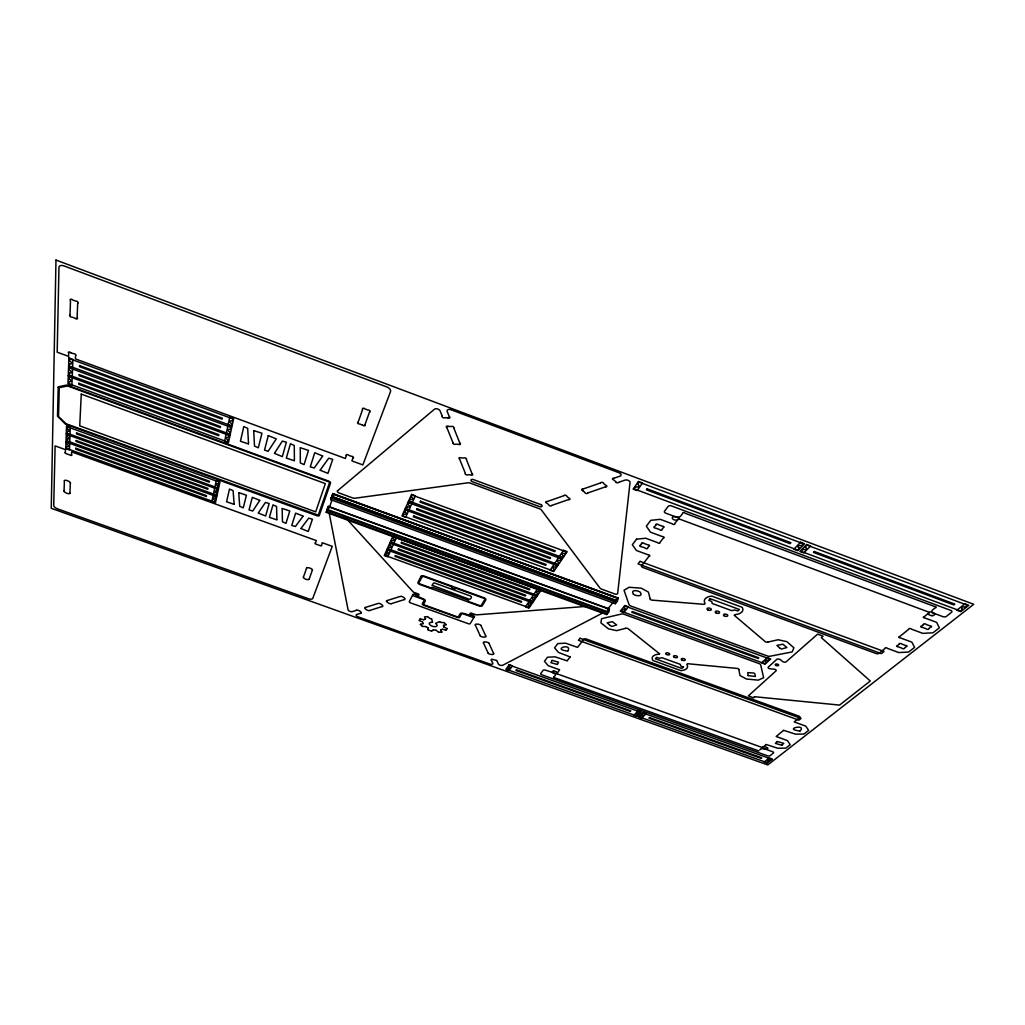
<?xml version="1.0" encoding="UTF-8"?>
<svg xmlns="http://www.w3.org/2000/svg" width="1025" height="1025" viewBox="0 0 1025 1025"><rect width="100%" height="100%" fill="white"/><g stroke="black" fill="none" stroke-linecap="round" stroke-linejoin="round"><path stroke-width="1.5" d="M800.089 730.889C807.226 723.496 782.075 729.057 800.051 731.004M551.962 660.548L550.925 662.663L557.395 664.495M64.062 490.898L64.396 480.981M65.369 452.256L65.459 449.642L55.119 445.888L53.723 505.492A4.241 1.871 24.4 0 0 57.618 508.874L308.346 598.715A4.036 1.871 19.6 0 0 312.792 598.344L332.254 546.351L322.286 542.738L321.453 545.044M68.713 353.177L68.611 356.38L57.182 352.177L58.963 267.346A5.561 3.037 29.6 0 1 64.114 265.962L386.732 386.899A5.176 3.062 20.7 0 1 390.525 391.563L362.85 464.927L351.882 460.878L352.895 458.06M70.02 315.021L70.507 300.517M66.484 446.618L66.42 448.399L214.93 502.25L215.276 500.597M66.574 444.004L66.638 442.211L216.16 496.497L215.801 498.163M66.753 438.931L66.689 440.737L216.454 495.126L216.813 493.448M66.843 436.266L66.907 434.446L217.723 489.271L217.351 490.975M67.022 431.294L66.958 433.127L217.979 488.054L218.351 486.337M67.112 428.591L67.176 426.72L219.26 482.096L218.889 483.826M68.752 381.607L68.675 383.657L227.87 442.095L228.28 440.186M68.854 378.597L68.931 376.534L229.293 435.471L228.882 437.393M69.047 372.959L68.983 375.048L229.587 434.1L230.01 432.166M69.162 369.897L69.226 367.783L231.048 427.361L230.625 429.308M69.367 363.939L69.29 366.066L231.381 425.759L231.817 423.786M69.469 360.813L69.546 358.66L232.867 418.892L232.432 420.878M69.931 493.012L70.341 483.121M71.507 454.472L71.609 451.871L316.341 540.585L315.521 542.891M75.543 355.688L75.414 358.891L345.335 458.47L346.335 455.638M77.106 317.66L77.695 303.195M567.222 660.664L570.118 657.063M427.989 629.786L428.207 628.043M557.164 673.053L557.177 672.874A2.486 1.153 14.4 0 0 553.615 671.144L553.321 671.17M567.876 650.977C572.655 642.508 550.732 649.248 567.812 651.093M553.462 677.358L758.833 750.928M570.182 656.948L558.446 652.413L554.589 647.838L557.767 643.623L565.518 643.162L577.587 647.377L583.789 639.19A1.999 0.974 13.8 0 1 586.287 639.036L798.859 716.091A2.024 0.922 9.6 0 1 799.769 717.449L794.221 721.946L805.791 726.136L808.623 730.389L803.972 734.041L795.631 734.182L783.51 730.287M331.844 496.42L330.703 499.649L615.295 603.725L615.782 601.637M333.484 494.076L331.959 498.265L615.551 601.995L617.242 597.972M330.703 499.649L332.894 493.576L618.075 597.998L616.204 602.239M615.295 603.725L617.345 601.137L618.075 597.998M608.658 612.104L609.388 608.991L328.372 506.376L326.219 512.333L606.672 614.616L608.658 612.104L327.257 509.412L326.219 512.333M303.477 577.011L306.565 568.247M327.347 509.31L328.372 506.376M331.831 496.6L332.894 493.576M358.148 422.133L362.645 409.411M328.961 506.863L327.142 511.859L606.313 613.693L608.594 608.965M329.243 507.849L331.882 500.418M609.388 608.991L606.954 613.924M309.153 579.048L312.305 570.323M364.964 424.67L369.551 411.973M327.026 510.066L328.295 506.619L609.234 609.196M487.913 652.976C488.387 654.501 494.319 655.231 493.832 653.566M331.28 498.009L331.908 496.356L616.64 600.624M331.959 498.265L332.587 496.6M347.001 519.265L412.819 591.553A2.652 1.294 17.6 0 0 414.407 592.54L417.803 593.757A1.589 0.769 17.6 0 1 418.93 595A1.589 0.769 17.6 0 1 417.085 595.153L414.843 594.333A1.653 0.794 17.6 0 0 412.921 594.5L409.321 601.585A1.64 0.782 17.6 0 0 410.487 602.841L468.31 623.7A1.627 0.782 16.3 0 0 470.244 623.559L474.472 616.576L471.077 614.654A1.589 0.769 16.3 0 1 470.014 613.45A1.589 0.769 16.3 0 1 471.897 613.309L475.267 614.526A2.639 1.281 16.2 0 0 477.214 614.821L585.916 606.416A3.472 1.743 13.8 0 1 586.941 606.428M392.972 536.062L390.192 542.289L393.779 543.596L396.585 537.382L394.177 536.511M385.72 553.859L385.028 555.409L528.592 607.556L529.553 606.121M386.732 551.591L387.437 550.028L531.949 602.585L530.976 604.02M388.706 547.183L388.001 548.747L532.757 601.406L533.743 599.945M389.743 544.864L390.448 543.276L536.178 596.345L535.178 597.818M391.678 540.547L390.961 542.148L536.882 595.294L537.882 593.821M392.729 538.189L393.459 536.575L540.367 590.157L539.355 591.656M403.491 514.153L402.735 515.857L553.308 571.028L554.371 569.452M404.619 511.642L405.387 509.925L557.023 565.544L555.947 567.145M406.72 506.952L405.938 508.695L557.792 564.416L558.881 562.815M407.86 504.403L408.642 502.647L561.572 558.83L560.47 560.457M410.077 499.444L409.295 501.212L562.469 557.51L563.571 555.883M411.243 496.843L412.05 495.049L566.3 551.834L565.185 553.474M650.029 599.01L651.298 600.073L704.342 604.353L705.059 603.546A12.672 6.547 10.7 0 1 711.811 596.102L742.215 607.312A12.684 6.522 10.4 0 1 735.156 614.603L734.195 615.243L765.701 642.047L767.789 642.201M474.421 616.717L473.307 615.461M659.575 653.976L658.755 654.206A11.634 5.586 12.1 0 0 652.951 660.497L680.831 670.619A11.634 5.573 11.9 0 0 686.84 664.418L687.467 663.7L737.872 668.492L739.012 669.466M481.212 625.66C480.93 624.097 474.152 623.303 475.19 625.135M479.969 635.577C480.443 637.153 486.529 637.87 485.991 636.166M419.238 620.433L420.071 618.895M489.22 643.444C488.797 641.868 482.301 641.214 483.313 642.906M369.743 610.592C368.526 611.425 362.824 607.953 365.272 607.377M356.405 610.183C357.93 609.388 362.991 612.591 360.903 613.334M446.234 630.144L447.118 628.62M391.512 603.725C390.269 604.635 384.413 601.009 386.989 600.483M274.521 453.217L282.362 441.096L286.359 442.249L282.336 456.625L274.482 453.409M259.722 500.533L252.727 511.001L249.049 509.938L252.304 497.356L259.748 500.341M258.364 512.859L265.449 502.417L269.178 503.493L265.667 515.972L258.377 513.115M507.439 668.146L506.593 669.351L636.653 715.95L637.729 714.848M508.695 666.365L509.553 665.161L640.407 712.093L639.318 713.208M635.487 486.926L634.116 488.874L797.514 550.028L799.244 548.247M637.512 484.069L638.895 482.096L803.536 543.814L801.332 545.697A2.524 1.384 8.2 0 0 798.27 546.094A2.524 1.384 8.2 0 0 799.103 547.952L799.154 547.978M322.619 456.163L314.227 468.002L310.267 466.887L314.752 452.717L322.67 455.997M320.223 470.014L328.73 458.188L332.728 459.341L327.962 473.383L320.184 470.219M303.003 516.28L295.443 526.478L291.753 525.441L295.648 513.128L303.028 516.062M301.043 528.349L308.704 518.15L312.42 519.227L308.282 531.437L301.03 528.58M555.396 675.296L553.564 677.179M607.415 609.555L612.912 602.585M622.252 609.734L621.073 611.195L764.74 663.675L766.188 662.329M623.982 607.582L625.173 606.108L769.801 659.011L768.327 660.356M552.014 660.331L558.497 662.176L557.459 664.341M567.132 660.83L555.063 656.833L547.504 657.23L544.442 661.292L548.26 665.725L559.624 669.773L556.947 673.694M556.895 673.848L545.633 670.196A2.012 0.935 14.6 0 0 543.173 670.312L540.777 673.438A1.999 0.922 14.7 0 0 542.046 674.886L767.379 755.745A2.012 0.871 10.5 0 0 770.031 755.72L773.439 753.016A2.024 0.884 10.4 0 0 772.491 751.684L762.139 748.007L765.944 744.688M625.698 628.197L627.646 628.338L659.613 653.822M683.444 667.185L681.676 668.415L655.347 658.767L656.577 657.371L659.447 658.306L662.035 657.73L680.28 664.354L680.741 666.032L683.432 667.121M640.458 715.822L639.369 716.923L767.046 762.677L768.353 761.665M642.047 714.194L643.136 713.067L771.569 759.141L770.262 760.166M802.652 549.515L800.909 551.309L960.515 611.041L962.603 609.414M805.202 546.902L806.957 545.095L967.754 605.365L965.14 607.069A2.575 1.307 4.9 0 0 961.924 607.389A2.575 1.307 4.9 0 0 962.501 609.132L962.526 609.145M253.79 430.602L261.952 433.255L258.3 447.797L254.507 446.093L253.726 430.782M754.438 696.705L839.577 705.085L870.276 680.997L821.307 637.614L823.088 636.179L817.655 634.129L786.162 661.778A2.14 1.038 9.5 0 1 782.523 661.458L780.409 659.69A2.14 1.038 9.6 0 0 776.771 659.37L768.314 667.083A2.114 1.012 9.8 0 0 768.494 668.133A2.114 1.012 9.8 0 0 770.377 668.825L774.042 669.146A2.101 1.012 9.8 0 1 776.027 670.875L748.391 695.834L753.58 697.846L754.413 696.897M777.193 741.472L783.779 743.356L781.973 745.06M781.883 745.277L775.348 743.368L777.129 741.677M300.338 447.746L308.461 450.398L304.079 464.62L300.325 462.928L300.274 447.925M766.021 744.445L777.719 748.237L785.803 748.135L790.237 744.663L787.405 740.575L776.168 736.475L783.459 730.479M431.73 631.131L433.216 629.837M337.558 490.757L434.433 409.231A3.229 1.909 18.9 0 1 437.521 408.949A3.229 1.909 18.9 0 1 440.109 410.923L442.249 416.214M759.807 749.813L760.755 749.057M294.303 460.738L286.334 458.098L290.434 443.748L294.265 445.478L294.406 460.532M248.37 443.928L240.439 441.237L243.796 426.567L247.666 428.309L248.537 443.671M70.52 483.083C70.341 481.238 64.306 479.175 64.229 480.815M63.883 490.937C63.883 492.5 69.636 494.883 70.11 493.179M602.072 613.296L502.737 665.263A2.511 1.153 15.5 0 1 500.29 665.251A2.511 1.153 15.5 0 1 498.329 663.944L497.035 661.061A2.511 1.166 15.5 0 1 497.01 660.548L491.757 659.19L491.154 660.036M423.876 619.753L425.516 618.972M238.889 492.692L246.41 495.203L243.245 507.836L239.696 506.273L238.748 492.897M435.612 623.392L439.482 621.65M282.298 508.49L289.793 510.988L285.975 523.339L282.464 521.802L282.157 508.695M440.724 629.939L442.339 629.248M276.724 519.829L269.408 517.33L272.97 504.877L276.545 506.452L276.942 519.598M312.51 570.284C312.792 568.58 307.077 566.71 306.424 568.093M303.272 577.037C302.913 578.497 308.41 580.675 309.281 579.202M763.189 747.084L763.433 746.994A2.498 1.089 10.5 0 1 767.546 748.019L767.635 748.199M233.943 504.287L226.576 501.789L229.485 489.053L233.098 490.642L234.123 504.057M547.119 501.558L563.852 495.716M583.11 489.002L600.65 482.89M614.09 478.201L619.958 476.151A3.216 1.871 13.1 0 0 621.06 474.524A3.216 1.871 13.1 0 0 619.036 472.756L451 409.744A3.242 1.922 18.6 0 0 447.976 409.641A3.242 1.922 18.6 0 0 447.182 411.409L449.206 416.458M551.732 505.402L568.478 499.623M587.735 492.974L605.288 486.913M618.741 482.275L624.891 480.148A3.203 1.858 12.8 0 1 628.325 480.443A3.203 1.858 12.8 0 1 630.029 482.493L617.665 593.411A2.306 1.192 13.1 0 1 614.59 593.911L601.854 589.247A3.575 1.845 13.4 0 1 599.868 587.927L541.418 510.014A3.024 1.666 15.3 0 0 539.675 508.836L470.18 483.095A3.037 1.691 17.3 0 0 467.938 482.801L355.034 498.214A3.626 1.909 19.9 0 1 352.408 497.868L339.198 493.025A2.357 1.243 20.2 0 1 337.507 490.732M356.405 610.311L352.331 611.592A2.537 1.179 18.7 0 1 349.756 611.297A2.537 1.179 18.7 0 1 348.077 609.811L329.32 513.82A2.293 1.179 20.1 0 1 329.883 513M365.528 607.428L377.853 603.52C379.288 602.188 384.708 606.313 382.363 606.608M387.245 600.535L399.968 596.499C401.352 595.205 406.758 598.959 404.606 599.651M360.646 613.283L356.751 614.5A2.524 1.166 18.5 0 0 358.084 616.845L489.758 664.021A2.498 1.153 15.7 0 0 492.794 663.265L491.372 660.164M369.782 610.426L382.107 606.557M391.512 603.597L404.26 599.599M625.634 628.338L616.614 630.631L608.427 628.825L600.893 622.867L601.572 618.703L621.406 614.026A2.793 1.397 13 0 1 624.033 614.257L759.077 663.585A2.806 1.358 10.1 0 1 760.665 664.879L763.651 677.743L758.231 680.139L746.418 679.011L739.986 675.513L738.858 669.568M802.793 549.451L803.139 549.451A2.524 1.384 8.1 0 0 806.175 549.054A2.524 1.384 8.1 0 0 805.342 547.196L805.291 547.171M635.628 486.849L635.948 486.849A2.498 1.448 12.5 0 0 638.793 486.363A2.498 1.448 12.5 0 0 637.691 484.389L637.614 484.351M767.879 642.06L778.142 639.741L786.841 641.65L793.888 647.774L792.197 651.926L770.031 656.218A2.844 1.397 9.8 0 1 767.289 655.949L630.772 605.993A2.832 1.448 12.7 0 1 629.043 604.622L624.033 590.233L629.119 587.261L641.342 588.183L648.377 592.078L650.183 598.882M420.417 624.276L423.03 623.712M443.518 625.314L446.054 624.776M932.814 615.564L931.93 615.615M427.476 616.653L424.452 616.871L425.554 618.857M438.79 632.284L441.801 632.079M553.948 671.132L553.628 671.144A2.486 1.153 14.4 0 0 553.321 673.079L553.628 673.233A2.857 1.32 14.5 0 1 555.089 674.078M447.72 417.803L444.85 417.7A1.537 0.91 18.7 0 1 442.172 416.393M768.071 660.42L767.904 660.395A2.204 1.076 9.9 0 0 765.278 660.625A2.204 1.076 9.9 0 0 766.072 662.099M448.373 426.426L451.218 426.528A1.537 0.897 18.3 0 1 453.896 427.822M440.955 622.47L444.056 622.611M422.428 626.416L425.759 626.57M564.865 553.551L564.788 553.538A2.268 1.204 14.4 0 0 562.277 553.91A2.268 1.204 14.4 0 0 563.391 555.601L563.417 555.614M560.201 560.534L560.124 560.521A2.255 1.192 14.5 0 0 557.587 560.867A2.255 1.192 14.5 0 0 558.702 562.546L558.715 562.558M555.678 567.222L555.653 567.222A2.229 1.166 14.6 0 0 553.09 567.543A2.229 1.166 14.6 0 0 554.192 569.195L554.217 569.208M410.333 499.342L410.461 499.367A2.293 1.23 18.6 0 0 412.819 498.932A2.293 1.23 18.6 0 0 411.461 497.125L411.461 497.125M406.963 506.863L407.092 506.888A2.281 1.217 18.6 0 0 409.423 506.465A2.281 1.217 18.6 0 0 408.078 504.684L408.078 504.684M622.521 609.657L622.649 609.683A2.191 1.115 12.9 0 0 625.135 609.401A2.191 1.115 12.9 0 0 624.148 607.838M430.167 618.6L431.487 618.741M69.585 363.824L69.687 363.837A2.473 1.268 27.2 0 0 71.699 363.222A2.473 1.268 27.2 0 0 69.777 361.146L69.585 361.018M232.162 420.993L232.086 420.968A2.383 1.268 23.5 0 0 229.895 421.518A2.383 1.268 23.5 0 0 231.547 423.466L231.714 423.568M230.305 429.411L230.382 429.424A2.357 1.256 23.4 0 0 228.101 429.923A2.357 1.256 23.4 0 0 229.741 431.858L229.907 431.961M228.639 437.496L228.613 437.496A2.345 1.23 23.3 0 0 226.397 437.995A2.345 1.23 23.3 0 0 228.024 439.892L228.165 439.968M403.76 514.063L403.863 514.089A2.255 1.192 18.6 0 0 406.169 513.679A2.255 1.192 18.6 0 0 404.837 511.923L404.785 511.898M433.434 629.811L435.958 630.221M69.29 372.844L69.367 372.869A2.46 1.243 27 0 0 71.366 372.267A2.46 1.243 27 0 0 69.457 370.217L69.252 370.076M68.983 381.505L69.059 381.518A2.434 1.217 26.8 0 0 71.032 380.928A2.434 1.217 26.8 0 0 69.162 378.93L68.944 378.776M539.022 591.707L538.996 591.707A2.165 1.089 14.9 0 0 536.613 592.002A2.165 1.089 14.9 0 0 537.715 593.565M534.858 597.87L534.832 597.87A2.14 1.076 15 0 0 532.462 598.152A2.14 1.076 15 0 0 533.564 599.702M391.986 540.47L392.037 540.482A2.178 1.115 18.6 0 0 394.253 540.111A2.178 1.115 18.6 0 0 392.947 538.458L392.947 538.458M389.013 547.107L389.064 547.119A2.165 1.102 18.6 0 0 391.255 546.761A2.165 1.102 18.6 0 0 389.948 545.133L389.948 545.133M67.291 431.205L67.317 431.218A2.293 1.102 25.8 0 0 69.188 430.705A2.293 1.102 25.8 0 0 67.394 428.873L67.278 428.809M67.022 438.841L67.048 438.854A2.281 1.089 25.7 0 0 68.906 438.367A2.281 1.089 25.7 0 0 67.125 436.56L67.009 436.496M218.568 483.903L218.594 483.903A2.217 1.102 22.6 0 0 216.544 484.325A2.217 1.102 22.6 0 0 218.094 486.068L218.171 486.106M66.753 446.541L66.779 446.541A2.255 1.063 25.5 0 0 68.611 446.067A2.255 1.063 25.5 0 0 66.856 444.286L66.856 444.286M420.25 618.869L423.645 619.766M442.582 629.248L446.042 630.17M217.031 491.039L217.057 491.039A2.204 1.089 22.5 0 0 215.019 491.462A2.204 1.089 22.5 0 0 216.57 493.166L216.647 493.204M215.506 498.24L215.481 498.227A2.178 1.063 22.4 0 0 213.495 498.637A2.178 1.063 22.4 0 0 215.032 500.328L215.083 500.354M386.041 553.795L386.066 553.808A2.14 1.076 18.6 0 0 388.244 553.462A2.14 1.076 18.6 0 0 386.938 551.847M530.604 604.071L530.63 604.071A2.127 1.063 15.1 0 0 528.298 604.353A2.127 1.063 15.1 0 0 529.387 605.877M428.13 629.914L431.525 631.131M327.692 510.309L607.364 612.361M332.805 493.832L617.896 598.216M333.996 494.473L616.576 597.934M331.767 496.638L617.345 601.137M70.763 352.702L73.582 353.74A1.576 0.807 27.4 0 1 75.427 354.355A1.576 0.807 27.4 0 1 75.748 355.624M362.555 425.067L359.749 424.017A1.448 0.82 20.8 0 1 357.93 422.287M443.94 627.057L447.015 628.492M419.34 620.561L422.518 622.034M426.016 626.659L428.078 627.889M439.687 621.688L440.699 622.38M436.202 630.324L438.559 632.207M427.72 616.73L429.911 618.498M582.892 490.719L584.801 492.359A1.499 0.858 14 0 0 585.98 493.435A1.499 0.858 14 0 0 587.645 493.127M615.73 481.648L613.808 479.969A1.537 0.884 13.2 0 1 612.489 478.893A1.537 0.884 13.2 0 1 613.757 478.188M420.391 624.392L422.21 626.326M444.286 622.7L446.08 624.661M767.405 747.853L767.546 748.019A2.498 1.089 10.5 0 1 764.881 749.083L764.522 749.006A2.883 1.256 10.5 0 0 761.319 748.775M440.673 630.055L441.877 631.989M475.408 625.263L480.084 635.487M483.518 643.021L488.028 652.887M481.084 625.762L485.709 635.987M489.104 643.533L493.563 653.399M446.913 427.732L452.986 442.736M459.623 459.149L465.376 473.371M453.806 428.002L459.802 443.018M466.362 459.456L472.038 473.691M422.672 622.175L423.107 623.61M431.666 618.844L432.614 622.316M443.428 625.417L443.787 626.916M69.802 315.098A1.64 0.871 28.3 0 0 70.302 316.584A1.55 0.82 28.3 0 0 72.058 317.097L74.979 318.186A1.537 0.82 28.2 0 0 76.708 318.967A1.64 0.871 28.2 0 0 77.311 317.891M77.913 303.118A1.666 0.897 28.6 0 0 77.567 301.722A1.666 0.897 28.6 0 0 75.568 301.068L72.672 299.966A1.576 0.846 28.7 0 0 70.904 299.172A1.666 0.897 28.7 0 0 70.302 300.287M365.118 424.875A1.537 0.871 20.7 0 1 364.362 425.798A1.537 0.871 20.7 0 1 362.491 425.016M362.491 409.193A1.563 0.897 20.9 0 1 363.439 408.232A1.473 0.846 20.9 0 1 365.092 408.988L367.949 410.051A1.473 0.846 20.8 0 1 369.692 410.564A1.563 0.897 20.8 0 1 369.807 411.922M68.521 352.959A1.576 0.807 27.5 0 1 68.931 351.959A1.576 0.807 27.5 0 1 70.84 352.741M346.181 455.446A1.486 0.807 20.6 0 1 347.052 454.588A1.397 0.769 20.6 0 1 348.641 455.292L351.344 456.292A1.397 0.769 20.5 0 1 353.01 456.778A1.486 0.807 20.5 0 1 353.138 458.008M65.177 452.307A1.409 0.653 25.4 0 0 65.626 453.434L71.161 455.446A1.397 0.653 25.3 0 0 71.686 454.664M315.316 542.93A1.333 0.653 20 0 0 315.469 543.942L320.825 545.889A1.333 0.653 19.9 0 0 321.594 545.21M931.879 611.656A3.652 1.871 5.6 0 0 933.544 612.899L933.89 613.078A3.152 1.602 5.7 0 1 932.391 615.602A3.152 1.602 5.7 0 1 928.483 613.45L928.573 613.232A2.012 1.025 5.8 0 0 927.843 611.771L680.382 519.38A1.96 1.102 11.3 0 0 677.858 519.649L677.576 519.829A3.075 1.73 11.5 0 1 672.477 518.624A3.075 1.73 11.5 0 1 675.539 516.638L675.988 516.715A3.575 2.024 11.4 0 0 680.562 516.216L682.688 513.525A1.358 0.769 11.2 0 1 683.419 512.602A1.358 0.769 11.2 0 1 685.174 513.269L934.441 606.454A1.397 0.718 5.6 0 1 936.132 607.095A1.397 0.718 5.6 0 1 935.146 607.889L932.263 610.234A3.652 1.871 5.6 0 0 931.981 610.516M557.228 673.617A1.589 0.73 14.3 0 0 558.138 674.194L761.101 747.11A1.602 0.692 10.5 0 0 763.01 747.187M618.613 482.442A1.525 0.884 13.1 0 1 616.909 482.762A1.525 0.884 13.1 0 1 615.705 481.648M449.437 416.65A1.55 0.91 18.5 0 1 447.707 417.816M460.033 443.21A1.512 0.871 17.9 0 1 458.329 444.299L455.523 444.171A1.512 0.871 18.1 0 1 452.896 442.903M446.682 427.553A1.537 0.897 18.4 0 1 448.386 426.413M466.439 459.29A1.499 0.858 17.6 0 0 465.645 458.085A1.499 0.858 17.6 0 0 463.825 458.034L461.071 457.919A1.499 0.846 17.8 0 0 459.238 457.791A1.499 0.846 17.8 0 0 459.392 458.969M472.256 473.87A1.473 0.833 17.3 0 1 472.41 475.023A1.473 0.833 17.3 0 1 470.577 474.882L467.848 474.742A1.473 0.833 17.4 0 1 466.08 474.703A1.473 0.833 17.4 0 1 465.286 473.524M563.942 495.562A1.486 0.846 14.6 0 1 565.569 495.254A1.486 0.846 14.6 0 1 566.787 496.331L568.67 497.945A1.486 0.833 14.5 0 1 569.977 498.97A1.486 0.833 14.5 0 1 568.785 499.636M546.812 501.532A1.473 0.82 15.1 0 0 545.659 502.199A1.473 0.82 15.1 0 0 546.966 503.224L548.875 504.8A1.461 0.82 15 0 0 550.053 505.85A1.461 0.82 15 0 0 551.642 505.556M600.752 482.724A1.525 0.884 13.6 0 1 602.444 482.391A1.525 0.884 13.6 0 1 603.661 483.518L605.544 485.171A1.525 0.871 13.5 0 1 606.864 486.234A1.525 0.871 13.5 0 1 605.608 486.926M582.892 490.732A1.499 0.858 14.1 0 1 581.572 489.668A1.499 0.858 14.1 0 1 582.789 488.989M602.457 612.425A2.255 1.127 13.5 0 1 602.123 613.322M345.348 518.112A3.523 1.807 19.8 0 1 345.835 518.368M412.78 594.782A1.653 0.794 17.6 0 0 413.959 596.063L422.889 599.292A1.64 0.794 17.4 0 1 424.055 600.56L422.197 604.084L423.146 605.058L458.201 617.678L459.443 617.524L461.481 614.077A1.64 0.794 16.5 0 1 463.428 613.937L472.294 617.14A1.64 0.794 16.3 0 0 474.255 616.999M436.022 623.828A4.036 1.896 17 0 1 435.42 626.647A4.036 1.896 17 0 1 429.706 624.597A4.036 1.896 17 0 1 431.935 622.354M415.458 594.564A1.602 0.782 17.6 0 1 416.24 594.987L416.586 595.371A1.768 0.858 17.6 0 1 416.624 595.871L423.158 598.779A2.96 1.435 17.4 0 1 425.26 601.073L423.581 604.25L424.299 604.929L457.445 616.871L458.367 616.807L460.212 613.693A2.947 1.422 16.5 0 1 463.723 613.437L470.654 615.487A1.768 0.858 16.3 0 1 471.218 615.102L471.782 615.051A1.589 0.769 16.3 0 1 472.704 615.243M508.861 666.583A1.96 0.897 15.4 0 1 509.886 667.916A1.96 0.897 15.4 0 1 507.785 668.108M637.601 714.643A1.96 0.871 12.8 0 1 636.73 713.387A1.96 0.871 12.8 0 1 638.959 713.233M768.238 761.473A1.973 0.846 10.5 0 1 767.546 760.281A1.973 0.846 10.5 0 1 769.877 760.178M642.175 714.387A1.96 0.871 12.7 0 1 643.034 715.642A1.96 0.871 12.7 0 1 640.804 715.796M55.978 260.055L51.25 508.285L767.776 764.945L973.75 604.302L55.978 260.055M610.285 625.57L612.002 626.416L616.627 624.942L612.386 621.65L607.172 622.867L610.285 625.545M58.194 387.335L57.503 416.176L64.857 423.581A2.217 1.076 25.9 0 0 66.292 424.452L316.956 515.754A2.14 1.089 20.4 0 0 319.3 515.472L330.537 483.044A2.191 1.153 20.6 0 0 328.858 481.199L67.624 385.336A2.319 1.153 26.7 0 0 66.1 385.157L58.835 386.694A2.306 1.153 26.8 0 0 58.194 387.335M59.258 387.732L58.54 416.65L66.112 423.786L318.275 515.139L329.512 482.673L328.82 481.814L67.599 385.964L59.258 387.681M432.23 585.301L468.797 599.1C470.449 600.086 472.743 596.614 470.59 596.05L434.574 583.007L433.383 583.11L432.23 585.301M633.45 594.308C635.833 596.204 643.828 596.883 640.151 592.091C637.717 590.323 630.042 589.324 633.45 594.282M779.794 648.21L781.511 649.017L786.88 647.518L782.908 644.225L776.963 645.404L779.807 648.133M66.023 441.66L65.779 448.578L69.444 449.911L69.7 442.992L66.023 441.66M66.292 433.882L66.048 440.929L69.738 442.262L70.008 435.241L66.292 433.882M66.548 426.157L66.305 433.319L70.02 434.677L70.302 427.528L66.548 426.157M68.265 375.803L67.996 383.786L71.917 385.221L72.224 377.264L68.265 375.803M68.573 367.053L68.291 375.176L72.25 376.623L72.557 368.526L68.573 367.053M68.88 357.917L68.598 366.194L72.596 367.667L72.903 359.403L68.88 357.917M75.85 448.245L75.812 449.142L206.32 496.497L206.486 495.639L75.85 448.245M76.209 440.545L76.157 441.468L207.78 489.297L207.96 488.425L76.209 440.545M76.555 432.922L76.503 433.857L209.241 482.147L209.42 481.263L76.555 432.922M78.81 383.26L78.758 384.298L218.684 435.689L218.889 434.715L78.81 383.26M79.207 374.612L79.156 375.675L220.337 427.604L220.542 426.605L79.207 374.612M79.617 365.579L79.566 366.668L222.053 419.174L222.258 418.149L79.617 365.579M81.27 394.113L79.732 425.862L315.687 511.859L325.335 483.608L81.27 394.113M748.019 675.603L755.348 676.474L754.861 673.643L753.695 673.015L747.789 672.618L748.045 675.513M213.226 495.101L211.868 501.545L215.455 502.852L216.839 496.42L213.226 495.101M214.763 487.862L213.379 494.422L216.993 495.728L218.402 489.194L214.763 487.862M216.275 480.674L214.866 487.349L218.517 488.669L219.952 482.019L216.275 480.674M226.179 433.857L224.616 441.262L228.447 442.672L230.048 435.279L226.179 433.857M227.896 425.708L226.307 433.255L230.177 434.69L231.804 427.156L227.896 425.708M229.69 417.226L228.062 424.914L231.97 426.349L233.636 418.674L229.69 417.226M268.268 435.587L264.527 450.077L268.127 451.32L276.263 438.905L268.268 435.587M386.95 549.528L384.26 555.537L387.796 556.818L390.512 550.822L386.95 549.528M389.974 542.776L387.232 548.887L390.794 550.182L393.562 544.083L389.974 542.776M404.926 509.297L401.967 515.934L405.669 517.292L408.667 510.668L404.926 509.297M408.193 502.007L405.17 508.772L408.911 510.143L411.96 503.39L408.193 502.007M411.589 494.409L408.514 501.289L412.281 502.673L415.381 495.805L411.589 494.409M395.407 555.601L395.035 556.383L521.187 602.226L521.674 601.496L395.407 555.601M398.482 548.926L398.11 549.72L525.3 596.012L525.799 595.269L398.482 548.926M401.531 542.302L401.159 543.109L529.387 589.849L529.887 589.08L401.531 542.302M413.69 515.934L413.293 516.805L545.633 565.313L546.158 564.506L413.69 515.934M417.021 508.733L416.611 509.617L550.053 558.612L550.604 557.792L417.021 508.733M420.481 501.225L420.058 502.122L554.679 551.629L555.23 550.797L420.481 501.225M421.019 576.37L417.969 582.392A2.678 1.32 17.6 0 0 419.878 584.493L479.098 605.942A2.665 1.307 16.2 0 0 482.288 605.698L485.85 599.881A2.691 1.333 16.1 0 0 484.043 597.806L424.171 576.088A2.703 1.345 17.6 0 0 421.019 576.37M422.057 576.755L418.982 582.764A1.589 0.782 17.6 0 0 420.122 584.007L430.872 587.914A2.422 1.192 17.3 0 1 433.703 587.697L466.9 599.727A2.422 1.192 16.5 0 1 468.566 601.56L479.38 605.467A1.589 0.782 16.2 0 0 481.276 605.327L484.825 599.51A1.602 0.794 16.1 0 0 483.749 598.28L456.189 588.286A2.447 1.217 16.8 0 1 453.319 588.491A2.447 1.217 16.8 0 1 451.615 586.62L423.927 576.575A1.602 0.794 17.6 0 0 422.057 576.755M529.233 601.265L525.492 606.826L528.964 608.094L532.718 602.533L529.233 601.265M533.436 595.025L529.63 600.676L533.128 601.944L536.946 596.307L533.436 595.025M537.6 588.811L533.73 594.564L537.254 595.858L541.149 590.105L537.6 588.811M554.23 564.07L550.105 570.207L553.731 571.54L557.895 565.416L554.23 564.07M558.753 557.331L554.563 563.583L558.215 564.929L562.443 558.689L558.753 557.331M563.468 550.31L559.202 556.678L562.892 558.036L567.197 551.681L563.468 550.31M509.207 664.687L505.902 669.363L509.092 670.517L512.423 665.84L509.207 664.687M638.46 481.494L633.117 489.066L637.14 490.578L642.521 483.006L638.46 481.494M516.433 669.876L515.998 670.491L630.247 711.44L630.798 710.876L516.433 669.876M647.121 488.848L646.403 489.847L790.044 543.634L790.916 542.712L647.121 488.848M636.551 539.163L632.348 544.749L636.41 550.489L648.043 554.794A1.281 0.692 12.3 0 1 649.709 555.409A1.281 0.692 12.3 0 1 649.056 556.242L641.586 565.736A2.217 1.179 12.4 0 0 642.829 567.478L875.939 653.489A2.255 1.102 7.4 0 0 878.976 653.348L884.959 648.492A1.307 0.641 7.1 0 1 885.843 647.774A1.307 0.641 7.1 0 1 887.458 648.377L898.733 652.541L908.586 652.079L914.595 647.364L911.866 642.15L900.424 637.909A1.333 0.666 6.7 0 1 898.797 637.307A1.333 0.666 6.7 0 1 899.707 636.563L908.739 629.248A1.345 0.679 6.4 0 1 909.675 628.492A1.345 0.679 6.4 0 1 911.327 629.107L922.782 633.36L932.993 632.809L939.348 627.825L936.658 622.367L925.037 618.037A1.371 0.692 5.9 0 1 923.358 617.422A1.371 0.692 5.9 0 1 924.332 616.64L929.201 612.694A1.384 0.705 5.7 0 1 930.175 611.899A1.384 0.705 5.7 0 1 931.866 612.527L942.833 616.627A2.562 1.307 5.5 0 0 946.344 616.409L951.597 612.258A2.588 1.32 5.3 0 0 950.7 610.387L671.478 505.94A2.524 1.435 11.6 0 0 668.236 506.299L664.533 511.167A2.511 1.422 11.7 0 0 665.891 513.217L677.294 517.471A1.345 0.756 11.4 0 1 679.037 518.125A1.345 0.756 11.4 0 1 678.319 519.034L674.757 523.57A1.345 0.756 11.5 0 1 674.04 524.467A1.345 0.756 11.5 0 1 672.31 523.826L660.254 519.329L650.76 520.341L646.339 526.184L650.439 532.154L662.329 536.562A1.32 0.73 11.8 0 1 664.033 537.202A1.32 0.73 11.8 0 1 663.342 538.074L659.946 542.392A1.307 0.718 12 0 1 659.267 543.25A1.307 0.718 12 0 1 657.576 542.622L645.776 538.253L636.551 539.163M641.65 543.647L640.458 545.197A1.294 0.705 12.4 0 0 639.818 546.043A1.294 0.705 12.4 0 0 641.496 546.671L645.276 548.067A1.294 0.705 12.3 0 0 646.954 548.683A1.294 0.705 12.3 0 0 647.608 547.85L648.812 546.299A1.294 0.705 12.3 0 0 649.466 545.454A1.294 0.705 12.3 0 0 647.787 544.826L643.982 543.417A1.294 0.705 12.4 0 0 642.303 542.789A1.294 0.705 12.4 0 0 641.65 543.647M655.936 524.967L654.693 526.594A1.333 0.743 12 0 0 654.014 527.478A1.333 0.743 12 0 0 655.731 528.118L659.587 529.566A1.333 0.743 11.9 0 0 661.304 530.194A1.333 0.743 11.9 0 0 661.996 529.323L663.252 527.696A1.333 0.743 11.8 0 0 663.944 526.812A1.333 0.743 11.8 0 0 662.214 526.171L658.345 524.723A1.333 0.743 12 0 0 656.615 524.082A1.333 0.743 12 0 0 655.936 524.967M579.996 638.28L578.42 640.305L798.923 720.165L801.102 718.41L579.996 638.28M640.023 561.367L638.075 563.865L881.372 653.655L884.05 651.49L640.023 561.367M624.84 605.544L620.253 611.233L623.789 612.527L628.402 606.851L624.84 605.544M632.425 611.579L631.81 612.322L758.052 658.46L758.795 657.768L632.425 611.579M710.171 598.715L708.813 600.291L711.734 601.508L712.17 603.443L731.799 610.682L734.72 609.977L737.821 610.977L739.358 609.478L710.21 598.702M638.024 710.889L633.86 715.219L636.999 716.347L641.189 712.029L638.024 710.889M800.563 542.251L793.85 549.221L797.783 550.694L804.522 543.75L800.563 542.251M642.842 712.618L638.639 716.936L641.778 718.064L646.006 713.759L642.842 712.618M806.598 544.518L799.846 551.463L803.779 552.936L810.57 546.005L806.598 544.518M649.517 717.59L648.953 718.153L761.114 758.359L761.767 757.834L649.517 717.59M814.388 551.514L813.491 552.424L953.788 604.955L954.839 604.122L814.388 551.514M767.238 657.64L761.601 662.868L765.073 664.123L770.723 658.908L767.238 657.64M923.499 624.584L921.757 625.98A1.358 0.679 6.1 0 0 920.796 626.749A1.358 0.679 6.1 0 0 922.449 627.364L926.177 628.748A1.358 0.679 6 0 0 927.83 629.363A1.358 0.679 6 0 0 928.791 628.594L930.546 627.21A1.358 0.679 5.9 0 0 931.52 626.442A1.358 0.679 5.9 0 0 929.854 625.827L926.126 624.43A1.358 0.692 6 0 0 924.46 623.815A1.358 0.692 6 0 0 923.499 624.584M899.22 644.187L897.567 645.507A1.32 0.653 6.9 0 0 896.67 646.237A1.32 0.653 6.9 0 0 898.272 646.826L901.897 648.172A1.32 0.641 6.8 0 0 903.512 648.761A1.32 0.641 6.8 0 0 904.422 648.043L906.087 646.724A1.32 0.653 6.7 0 0 906.997 646.006A1.32 0.653 6.7 0 0 905.382 645.404L901.744 644.059A1.32 0.653 6.8 0 0 900.129 643.457A1.32 0.653 6.8 0 0 899.22 644.187M769.288 757.975L764.266 761.947L767.341 763.048L772.389 759.089L769.288 757.975M964.909 603.866L956.85 610.208L960.694 611.656L968.779 605.327L964.909 603.866M540.713 504.543L473.512 479.623A2.088 1.179 17.2 0 0 471.013 479.956A2.088 1.179 17.2 0 0 472.423 481.737L539.47 506.581A2.088 1.166 15.2 0 0 542.033 506.273A2.088 1.166 15.2 0 0 540.713 504.543M775.938 665.443A1.768 0.858 9.7 0 0 778.68 665.174A1.768 0.858 9.7 0 0 776.207 663.995A1.768 0.858 9.7 0 0 775.938 665.443M707.865 609.901A2.178 1.115 10.9 0 0 711.299 609.619A2.178 1.115 10.9 0 0 708.313 608.017A2.178 1.115 10.9 0 0 707.865 609.901M716.091 612.937A2.191 1.115 10.7 0 0 719.537 612.655A2.191 1.115 10.7 0 0 716.565 611.054A2.191 1.115 10.7 0 0 716.091 612.937M724.316 615.948A2.191 1.115 10.5 0 0 727.763 615.679A2.191 1.115 10.5 0 0 724.803 614.077A2.191 1.115 10.5 0 0 724.316 615.948M682.061 660.126A2.05 0.987 11.7 0 0 685.251 659.921A2.05 0.987 11.7 0 0 682.432 658.46A2.05 0.987 11.7 0 0 682.061 660.126M674.322 657.307A2.037 0.987 11.9 0 0 677.499 657.115A2.037 0.987 11.9 0 0 674.681 655.641A2.037 0.987 11.9 0 0 674.322 657.307M666.455 654.437A2.037 0.987 12 0 0 669.722 654.36A2.037 0.987 12 0 0 667.057 652.81A2.037 0.987 12 0 0 666.455 654.437"/></g></svg>
